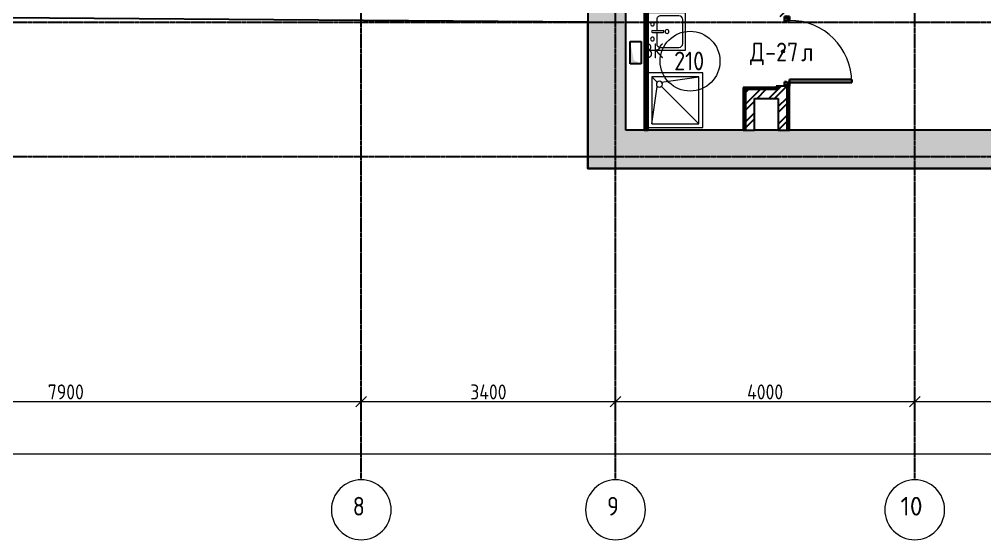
# Model space of a CAD drawing. Header units: millimetres. Extents: x -33838 to 476301, y -41806 to 120107.
# Drawn here: x 142577 to 155485, y -4664 to 2293 of the extents above; entities that cross this region are included whole.
import ezdxf

# ---------------------------------------------------------------- set-up
doc = ezdxf.new("R2010")
doc.units = ezdxf.units.MM
doc.linetypes.add('ADSK_Линия сетки', pattern=[25, 20, -2.5, 0, -2.5])
doc.linetypes.add('ADSK_Снесено', pattern=[4.5, 3, -1.5])
for name, color, linetype, lineweight in [('Аннотация', 7, 'Continuous', 9), ('Двери', 251, 'Continuous', 18), ('Марки дверей', 7, 'Continuous', 20), ('Марки помещений', 7, 'Continuous', 20), ('Оси', 7, 'Continuous', 9), ('Сантехника', 251, 'Continuous', 18), ('Узлы', 7, 'Continuous', 18)]:
    doc.layers.add(name, color=color, linetype=linetype, lineweight=lineweight)
for name, color, linetype, lineweight, true_color in [('Линии', 7, 'Continuous', 9, 0x00a600), ('Стены внутренние', 5, 'Continuous', 18, 0x0000ff), ('Стены наружные', 1, 'ADSK_Снесено', 18, 0xff0000), ('Стены штриховка', 5, 'Continuous', 18, 0x0000ff)]:
    doc.layers.add(name, color=color, linetype=linetype, lineweight=lineweight, true_color=true_color)
doc.styles.add('GOST Common_1', font='GOST Common_0.ttf', dxfattribs={"width": 0.9, "height": 200})
doc.styles.add('GOST Common_2', font='GOST Common_0.ttf', dxfattribs={"width": 0.9, "height": 250})
doc.styles.add('ISOCPEUR', font='isocpeur.ttf', dxfattribs={"height": 250})
doc.dimstyles.new('ADSK_Основной_2_5_мм', dxfattribs={"dimscale": 304.8, "dimtxt": 251.428749, "dimasz": 0.463911, "dimexe": 0.492126, "dimexo": 0.492126, "dimgap": 0.098425, "dimtad": 1, "dimdec": 1, "dimrnd": 0.1, "dimdsep": 46, "dimtxsty": 'GOST Common_1', "dimblk1": 'OBLIQUE', "dimblk2": 'OBLIQUE', "dimsah": 1, "dimcen": 0.09, "dimdle": 0.492126, "dimazin": 2, "dimtfac": 1, "dimtdec": 4, "dimtix": 1, "dimtmove": 0, "dimatfit": 3, "dimfxl": 1, "dimtvp": 1, "dimtfill": 1, "dimtolj": 1, "dimtzin": 0, "dimlwd": 20, "dimlwe": 20, "dimarcsym": 2})
pattern_1 = [(45, (108139.4, 150), (-117.8655, 117.8655), []), (45, (108217.98, 150), (-117.8655, 117.8655), [])]

# ---------------------------------------------------------------- blocks, each defined once
blk = doc.blocks.new('AC_Дверь_Однопольная - Д-27л 930х2200h-2080604-02 План 2-го этажа маркировочный')
at = {"layer": 'Двери', "lineweight": 30}
for p, q in [((415, 920), (375, 920)), ((375, 920), (375, 90)), ((415, 90), (415, 920)), ((-445, 90), (-465, 90)), ((-465, 90), (-465, 20)), ((-465, 20), (-445, 20)), ((-415, 90), (-445, 90)), ((-445, 90), (-445, 20)), ((-445, 20), (-445, 90)), ((-445, 20), (-405, 20)), ((-415, 50), (-415, 90)), ((-405, 50), (-415, 50)), ((-405, 20), (-405, 50)), ((375, 90), (415, 90)), ((415, 50), (405, 50)), ((405, 50), (405, 20)), ((405, 20), (445, 20)), ((445, 90), (415, 90)), ((415, 90), (415, 50)), ((445, 20), (445, 90)), ((465, 90), (445, 90)), ((445, 90), (445, 20)), ((445, 20), (465, 20)), ((465, 20), (465, 90))]:
    blk.add_line(p, q, dxfattribs=at)
at = {"layer": 'Двери'}
blk.add_arc((415, 90), 830, 90, 180, dxfattribs=at)
blk = doc.blocks.new('Кухонная мойка-Одиночная - 500 x 500 мм-1924934-02 План 2-го этажа маркировочный')
at = {"layer": 'Сантехника'}
for p, q in [((-234, 252), (-234, -248)), ((3, 138), (-145, 138)), ((3, 195), (3, 53)), ((28, 195), (28, 53)), ((177, 138), (28, 138)), ((266, -248), (266, 252)), ((-196, 87), (-196, -159)), ((228, -159), (228, 87)), ((-234, -248), (266, -248)), ((-145, -210), (177, -210))]:
    blk.add_line(p, q, dxfattribs=at)
for centre, radius, start, end in [((-145, 87), 50.8, 90, 180), ((-84, 195), 25.4, 360, 180), ((-84, 195), 25.4, 180, 0), ((16, 195), 12.7, 360, 180), ((116, 195), 25.4, 360, 180), ((116, 195), 25.4, 180, 0), ((177, 87), 50.8, 360, 90), ((16, 0), 25.4, 360, 180), ((16, 0), 25.4, 180, 0), ((16, 53), 12.7, 180, 0), ((-145, -159), 50.8, 180, 270), ((177, -159), 50.8, 270, 0)]:
    blk.add_arc(centre, radius, start, end, dxfattribs=at)
blk = doc.blocks.new('Душевая кабинка-2D - 730кв-1928972-02 План 2-го этажа маркировочный')
at = {"layer": 'Сантехника'}
for p, q in [((730, 0), (0, 0)), ((730, -730), (730, 0)), ((50, -50), (50, -680)), ((680, -50), (50, -50)), ((680, -680), (680, -50)), ((0, -730), (730, -730)), ((50, -680), (680, -680))]:
    blk.add_line(p, q, dxfattribs=at)
at = {"layer": 'Сантехника', "lineweight": 9}
for p, q in [((122, -122), (50, -50)), ((178, -122), (680, -50)), ((50, -680), (121, -179)), ((680, -680), (179, -179))]:
    blk.add_line(p, q, dxfattribs=at)
at = {"layer": 'Сантехника'}
for start, end in [(0, 180), (180, 0)]:
    blk.add_arc((150, -150), 40, start, end, dxfattribs=at)
blk = doc.blocks.new('Ось сетки - Круг_Ø8 мм-6577-02 План 2-го этажа маркировочный')
at = {"layer": 'Оси', "lineweight": 20}
for start, end in [(360, 180), (180, 360)]:
    blk.add_arc((0, 0), 4, start, end, dxfattribs=at)
blk = doc.blocks.new('ADSK_Марка_Помещение_ОдноЗначение - Номер-247393-02 План 2-го этажа маркировочный')
at = {"layer": 'Марки помещений'}
blk.add_circle((0, 0), 4, dxfattribs=at)
blk = doc.blocks.new('_Oblique')
at = {"color": 0, "linetype": 'ByBlock', "lineweight": -2}
blk.add_line((-0.5, -0.5), (0.5, 0.5), dxfattribs=at)
blk = doc.blocks.new('*D1565')
at = {"color": 0, "lineweight": 20, "transparency": 16777216}
for p, q in [((139099, -2818), (147299, -2818)), ((139249, -2868), (139249, -2968)), ((147149, -2868), (147149, -2968))]:
    blk.add_line(p, q, dxfattribs=at)
at = {"layer": 'Defpoints', "color": 0, "transparency": 16777216}
for p in [(139249, -2718), (147149, -2718), (147149, -2818)]:
    blk.add_point(p, dxfattribs=at)
at = {"color": 0, "lineweight": 20, "transparency": 16777216, "xscale": 141.4, "yscale": 141.4, "zscale": 141.4, "rotation": 180}
blk.add_blockref('_Oblique', (139249, -2818), dxfattribs=at)
at = {"color": 0, "lineweight": 20, "transparency": 16777216, "xscale": 141.4, "yscale": 141.4, "zscale": 141.4}
blk.add_blockref('_Oblique', (147149, -2818), dxfattribs=at)
at = {"color": 0, "lineweight": 25, "transparency": 16777216, "insert": (143199, -2688), "char_height": 200, "width": 756.84, "attachment_point": 5, "style": 'GOST Common_1', "bg_fill": 3, "box_fill_scale": 1.1, "bg_fill_color": 256, "bg_fill_true_color": 13158600, "bg_fill_transparency": 0}
blk.add_mtext('\\A1;7900', dxfattribs=at)
blk = doc.blocks.new('*D1566')
at = {"color": 0, "lineweight": 20, "transparency": 16777216}
for p, q in [((146999, -2818), (150699, -2818)), ((147149, -2868), (147149, -2968)), ((150549, -2868), (150549, -2968))]:
    blk.add_line(p, q, dxfattribs=at)
at = {"layer": 'Defpoints', "color": 0, "transparency": 16777216}
for p in [(147149, -2718), (150549, -2718), (150549, -2818)]:
    blk.add_point(p, dxfattribs=at)
at = {"color": 0, "lineweight": 20, "transparency": 16777216, "xscale": 141.4, "yscale": 141.4, "zscale": 141.4, "rotation": 180}
blk.add_blockref('_Oblique', (147149, -2818), dxfattribs=at)
at = {"color": 0, "lineweight": 20, "transparency": 16777216, "xscale": 141.4, "yscale": 141.4, "zscale": 141.4}
blk.add_blockref('_Oblique', (150549, -2818), dxfattribs=at)
at = {"color": 0, "lineweight": 25, "transparency": 16777216, "insert": (148849, -2688), "char_height": 200, "width": 782.41, "attachment_point": 5, "style": 'GOST Common_1', "bg_fill": 3, "box_fill_scale": 1.1, "bg_fill_color": 256, "bg_fill_true_color": 13158600, "bg_fill_transparency": 0}
blk.add_mtext('\\A1;3400', dxfattribs=at)
blk = doc.blocks.new('*D1567')
at = {"color": 0, "lineweight": 20, "transparency": 16777216}
for p, q in [((150399, -2818), (154699, -2818)), ((150549, -2868), (150549, -2968)), ((154549, -2868), (154549, -2968))]:
    blk.add_line(p, q, dxfattribs=at)
at = {"layer": 'Defpoints', "color": 0, "transparency": 16777216}
for p in [(150549, -2718), (154549, -2718), (154549, -2818)]:
    blk.add_point(p, dxfattribs=at)
at = {"color": 0, "lineweight": 20, "transparency": 16777216, "xscale": 141.4, "yscale": 141.4, "zscale": 141.4, "rotation": 180}
blk.add_blockref('_Oblique', (150549, -2818), dxfattribs=at)
at = {"color": 0, "lineweight": 20, "transparency": 16777216, "xscale": 141.4, "yscale": 141.4, "zscale": 141.4}
blk.add_blockref('_Oblique', (154549, -2818), dxfattribs=at)
at = {"color": 0, "lineweight": 25, "transparency": 16777216, "insert": (152549, -2688), "char_height": 200, "width": 782.41, "attachment_point": 5, "style": 'GOST Common_1', "bg_fill": 3, "box_fill_scale": 1.1, "bg_fill_color": 256, "bg_fill_true_color": 13158600, "bg_fill_transparency": 0}
blk.add_mtext('\\A1;4000', dxfattribs=at)
blk = doc.blocks.new('*D1568')
at = {"color": 0, "lineweight": 20, "transparency": 16777216}
for p, q in [((154399, -2818), (157699, -2818)), ((154549, -2868), (154549, -2968)), ((157549, -2868), (157549, -2968))]:
    blk.add_line(p, q, dxfattribs=at)
at = {"layer": 'Defpoints', "color": 0, "transparency": 16777216}
for p in [(154549, -2718), (157549, -2718), (157549, -2818)]:
    blk.add_point(p, dxfattribs=at)
at = {"color": 0, "lineweight": 20, "transparency": 16777216, "xscale": 141.4, "yscale": 141.4, "zscale": 141.4, "rotation": 180}
blk.add_blockref('_Oblique', (154549, -2818), dxfattribs=at)
at = {"color": 0, "lineweight": 20, "transparency": 16777216, "xscale": 141.4, "yscale": 141.4, "zscale": 141.4}
blk.add_blockref('_Oblique', (157549, -2818), dxfattribs=at)
at = {"color": 0, "lineweight": 25, "transparency": 16777216, "insert": (156049, -2688), "char_height": 200, "width": 756.84, "attachment_point": 5, "style": 'GOST Common_1', "bg_fill": 3, "box_fill_scale": 1.1, "bg_fill_color": 256, "bg_fill_true_color": 13158600, "bg_fill_transparency": 0}
blk.add_mtext('\\A1;3000', dxfattribs=at)
blk = doc.blocks.new('*D1578')
at = {"color": 0, "lineweight": 20, "transparency": 16777216}
for p, q in [((102049, -3518), (164199, -3518)), ((102199, -3568), (102199, -3668)), ((164049, -3568), (164049, -3668))]:
    blk.add_line(p, q, dxfattribs=at)
at = {"layer": 'Defpoints', "color": 0, "transparency": 16777216}
for p in [(102199, -3418), (164049, -3418), (164049, -3518)]:
    blk.add_point(p, dxfattribs=at)
at = {"color": 0, "lineweight": 20, "transparency": 16777216, "xscale": 141.4, "yscale": 141.4, "zscale": 141.4, "rotation": 180}
blk.add_blockref('_Oblique', (102199, -3518), dxfattribs=at)
at = {"color": 0, "lineweight": 20, "transparency": 16777216, "xscale": 141.4, "yscale": 141.4, "zscale": 141.4}
blk.add_blockref('_Oblique', (164049, -3518), dxfattribs=at)
at = {"color": 0, "lineweight": 25, "transparency": 16777216, "insert": (133124, -3388), "char_height": 200, "width": 889.8, "attachment_point": 5, "style": 'GOST Common_1', "bg_fill": 3, "box_fill_scale": 1.1, "bg_fill_color": 256, "bg_fill_true_color": 13158600, "bg_fill_transparency": 0}
blk.add_mtext('\\A1;61850', dxfattribs=at)
blk = doc.blocks.new('ADSK_Марка_Дверь - Типоразмер_ADSK_Марка-58376-02 План 2-го этажа маркировочный')
at = {"layer": 'Марки дверей', "lineweight": 9}
blk.add_circle((0, 0), 0.2, dxfattribs=at)

msp = doc.modelspace()

# ---------------------------------------------------------------- hatches: boundary and pattern name
at = {"layer": 'Стены внутренние', "lineweight": 25, "true_color": 0x636466}
h = msp.add_hatch(dxfattribs=at)
h.set_pattern_fill('FP_2', color=251, style=0, pattern_type=2)
h.set_pattern_definition(pattern_1)
h.paths.add_polyline_path([(152844.74457, 1353.8631), (152844.74457, 1398.77432), (152724.74457, 1398.77432), (152724.74457, 1353.8631)])
h.paths.add_polyline_path([(152724.74457, 2328.77432), (152844.74457, 2328.77432), (152844.74457, 2556.77432), (152724.74457, 2556.77432), (152724.74457, 2349.29028)])
h = msp.add_hatch(dxfattribs=at)
h.set_pattern_fill('FP_2', color=251, style=0, pattern_type=2)
h.set_pattern_definition(pattern_1)
h.paths.add_polyline_path([(152724.74457, 1233.8631), (152724.74457, 1353.8631), (152284.74457, 1353.8631), (152284.74457, 1233.8631), (152706.98374, 1233.8631)])
h = msp.add_hatch(dxfattribs=at)
h.set_pattern_fill('FP_2', color=251, style=0, pattern_type=2)
h.set_pattern_definition(pattern_1)
h.paths.add_polyline_path([(152844.74457, 810.23165), (152844.74457, 1353.8631), (152724.74457, 1353.8631), (152724.74457, 810.23165)])
h = msp.add_hatch(dxfattribs=at)
h.set_pattern_fill('FP_2', color=251, style=0, pattern_type=2)
h.set_pattern_definition(pattern_1)
h.paths.add_polyline_path([(152404.74457, 810.23165), (152404.74457, 1233.8631), (152284.74457, 1233.8631), (152284.74457, 810.23165)])
at = {"layer": 'Стены наружные', "linetype": 'Continuous', "lineweight": 25, "true_color": 0x636466}
for points in [[(150686.33128, 300.23165), (150686.33128, 2379.50427), (150176.33128, 2379.50427), (150176.33128, 300.23165), (150517.10082, 300.23165)], [(153977.64434, 300.23165), (157562.80028, 300.23165), (157562.80028, 810.23165), (150686.33128, 810.23165), (150686.33128, 300.23165), (152706.98374, 300.23165)]]:
    msp.add_hatch(color=251, dxfattribs=at).paths.add_polyline_path(points)
at = {"layer": 'Узлы', "lineweight": 25, "true_color": 0x636466}
msp.add_hatch(color=251, dxfattribs=at).paths.add_polyline_path([(150743.32335, 1696.23383), (150893.32335, 1696.23383), (150792.82082, 1745.73131), (150743.32335, 1996.23383), (150743.32335, 1745.73131)])

# ---------------------------------------------------------------- linework, layer by layer
at = {"linetype": 'ADSK_Линия сетки', "lineweight": 25}
for p, q in [((154549.30993, -3863.55169), (154549.30993, 44684.78674)), ((147149.30993, -3863.55169), (147149.30993, 21818.8012)), ((150549.30993, -3863.55169), (150549.30993, 21818.8012)), ((97053.17482, 2256.78828), (165281.11784, 2256.78828)), ((97053.17482, 456.78828), (165281.11784, 456.78828))]:
    msp.add_line(p, q, dxfattribs=at)
at = {"layer": 'Линии', "color": 251, "lineweight": 25, "true_color": 0x636466}
for p, q in [((150743.32335, 1996.23383), (150893.32335, 1996.23383)), ((150743.32335, 1696.23383), (150743.32335, 1996.23383)), ((150893.32335, 1996.23383), (150893.32335, 1696.23383)), ((150893.32335, 1696.23383), (150743.32335, 1696.23383))]:
    msp.add_line(p, q, dxfattribs=at)
at = {"layer": 'Стены внутренние', "color": 251, "lineweight": 25, "true_color": 0x636466}
for p, q in [((150929.74457, 2556.77432), (150929.74457, 810.23165)), ((150984.74457, 810.23165), (150984.74457, 2528.77432)), ((152256.74457, 1381.8631), (152256.74457, 810.23165)), ((152696.74457, 1381.8631), (152256.74457, 1381.8631)), ((152696.74457, 1398.77432), (152696.74457, 1381.8631)), ((152806.74457, 1398.77432), (152696.74457, 1398.77432)), ((152876.74457, 810.23165), (152876.74457, 1398.77432)), ((152404.74457, 810.23165), (152404.74457, 1233.8631)), ((152404.74457, 1233.8631), (152724.74457, 1233.8631)), ((152724.74457, 1233.8631), (152724.74457, 810.23165)), ((150929.74457, 810.23165), (150984.74457, 810.23165)), ((152256.74457, 810.23165), (152404.74457, 810.23165)), ((152724.74457, 810.23165), (152874.74457, 810.23165))]:
    msp.add_line(p, q, dxfattribs=at)
at = {"layer": 'Стены наружные', "color": 251, "linetype": 'Continuous', "lineweight": 25, "true_color": 0x636466}
for p, q in [((150686.33128, 810.23165), (150686.33128, 2889.50427)), ((150176.33128, 2379.50427), (150176.33128, 300.23165)), ((150929.74457, 810.23165), (150686.33128, 810.23165)), ((152256.74457, 810.23165), (150984.74457, 810.23165)), ((152724.74457, 810.23165), (152404.74457, 810.23165)), ((157562.80028, 810.23165), (152876.74457, 810.23165)), ((150176.33128, 300.23165), (158072.80028, 300.23165))]:
    msp.add_line(p, q, dxfattribs=at)
at = {"layer": 'Стены штриховка', "color": 251, "lineweight": 25, "true_color": 0x636466}
for p, q in [((150956.74457, 2556.77432), (150956.74457, 810.23165)), ((150969.74457, 810.23165), (150969.74457, 2543.77432)), ((150975.74457, 810.23165), (150975.74457, 2543.77432)), ((152265.74457, 1372.8631), (152265.74457, 810.23165)), ((152711.74457, 1372.8631), (152265.74457, 1372.8631)), ((152271.74457, 1366.8631), (152271.74457, 810.23165)), ((152711.74457, 1366.8631), (152271.74457, 1366.8631)), ((152284.74457, 1353.8631), (152284.74457, 810.23165)), ((152724.74457, 1353.8631), (152284.74457, 1353.8631)), ((152705.74457, 1381.8631), (152705.74457, 1398.77432)), ((152705.74457, 1381.8631), (152711.74457, 1381.8631)), ((152711.74457, 1398.77432), (152711.74457, 1353.8631)), ((152724.74457, 1398.77432), (152724.74457, 1353.8631)), ((152844.74457, 810.23165), (152844.74457, 1398.77432)), ((152864.74457, 1372.8631), (152864.74457, 1398.77432)), ((152864.74457, 810.23165), (152864.74457, 1366.8631)), ((152874.74457, 1381.8631), (152874.74457, 1398.77432)), ((152874.74457, 1381.8631), (152876.74457, 1381.8631)), ((152874.74457, 810.23165), (152874.74457, 1372.8631)), ((152874.74457, 810.23165), (152876.74457, 810.23165))]:
    msp.add_line(p, q, dxfattribs=at)

# ---------------------------------------------------------------- block references
at = {"lineweight": 25, "xscale": 99.99999999999993, "yscale": 99.99999999999993, "zscale": 99.99999999999993}
for p in [(147149.30993, -4263.55169), (150549.30993, -4263.55169), (154549.30993, -4263.55169)]:
    msp.add_blockref('Ось сетки - Круг_Ø8 мм-6577-02 План 2-го этажа маркировочный', p, dxfattribs=at)
at = {"layer": 'Двери', "color": 251, "lineweight": 25, "true_color": 0x636466, "rotation": 270}
msp.add_blockref('AC_Дверь_Однопольная - Д-27л 930х2200h-2080604-02 План 2-го этажа маркировочный', (152786.74457, 1863.77432), dxfattribs=at)
at = {"layer": 'Марки дверей', "color": 251, "lineweight": 25, "true_color": 0x636466, "xscale": 99.99999999999993, "yscale": 99.99999999999993, "zscale": 99.99999999999993}
msp.add_blockref('ADSK_Марка_Дверь - Типоразмер_ADSK_Марка-58376-02 План 2-го этажа маркировочный', (152786.74457, 1863.77432), dxfattribs=at)
at = {"layer": 'Марки помещений', "color": 251, "lineweight": 25, "true_color": 0x636466, "xscale": 99.99999999999993, "yscale": 99.99999999999993, "zscale": 99.99999999999993}
msp.add_blockref('ADSK_Марка_Помещение_ОдноЗначение - Номер-247393-02 План 2-го этажа маркировочный', (151545.36226, 1732.73188), dxfattribs=at)
at = {"layer": 'Сантехника', "color": 251, "lineweight": 25, "true_color": 0x636466, "rotation": 89.9999999999998}
msp.add_blockref('Кухонная мойка-Одиночная - 500 x 500 мм-1924934-02 План 2-го этажа маркировочный', (151237.08997, 2113.08508), dxfattribs=at)
at = {"layer": 'Сантехника', "color": 251, "lineweight": 25, "true_color": 0x636466}
msp.add_blockref('Душевая кабинка-2D - 730кв-1928972-02 План 2-го этажа маркировочный', (150984.74457, 1575.23165), dxfattribs=at)

# ---------------------------------------------------------------- texts
at = {"lineweight": 25, "char_height": 250, "attachment_point": 1, "style": 'ISOCPEUR'}
for s, insert, width in [('\\fGOST Common|b0|i0|c204|p34|;\\W.9;8', (147035.52926, -4091.01834), 274.177125), ('\\fGOST Common|b0|i0|c204|p34|;\\W.9;9', (150435.52926, -4091.01834), 274.177125), ('10', (154358.12926, -4091.01834), 461.772)]:
    msp.add_mtext(s, dxfattribs=dict(at, insert=insert, width=width))
at = {"layer": 'Аннотация', "color": 251, "lineweight": 25, "true_color": 0x636466, "insert": (150908.25789, 1972.3308), "char_height": 200, "width": 360.759375, "attachment_point": 1, "style": 'GOST Common_2'}
msp.add_mtext('ВК', dxfattribs=at)
at = {"layer": 'Марки дверей', "color": 251, "lineweight": 25, "true_color": 0x636466, "char_height": 250, "attachment_point": 1, "style": 'GOST Common_1'}
for s, insert, width in [('\\fGOST Common|b0|i0|c204|p34|;\\W.9;Д', (152346.9153, 1980.78741), 245.316375), ('-27', (152549.32155, 1980.78741), 584.4301875), ('\\fGOST Common|b0|i0|c204|p34|;\\W.9;л', (153031.52467, 1980.78741), 194.8100625)]:
    msp.add_mtext(s, dxfattribs=dict(at, insert=insert, width=width))
at = {"layer": 'Марки помещений', "color": 251, "lineweight": 25, "true_color": 0x636466, "insert": (151332.95501, 1860.45695), "char_height": 250, "width": 526.7086875, "attachment_point": 1, "style": 'GOST Common_1'}
msp.add_mtext('210', dxfattribs=at)

# ---------------------------------------------------------------- next in the draw order: dimensions: what is measured, and where the dimension line sits
at = {"lineweight": 25}
for base, p1, p2, override, picture, middle in [((147149.30993, -2817.9078), (139249.30993, -2717.9229), (147149.30993, -2717.9229), {"dimpost": '<>', "dimfxl": 7900}, '*D1565', (143199.30993, -2687.9078)), ((164049.30993, -3517.9078), (102199.30993, -3417.9229), (164049.30993, -3417.9229), {"dimpost": '<>', "dimfxl": 61850}, '*D1578', (133124.30993, -3387.9078))]:
    dim = msp.add_linear_dim(base=base, p1=p1, p2=p2, dimstyle='ADSK_Основной_2_5_мм', override=override, dxfattribs=at)
    dim.commit()
    dim.dimension.update_dxf_attribs({"geometry": picture, "text_midpoint": middle})

# ---------------------------------------------------------------- next in the draw order: dimensions: what is measured, and where the dimension line sits
dim = msp.add_linear_dim(base=(150549.30993, -2817.9078), p1=(147149.30993, -2717.9229), p2=(150549.30993, -2717.9229), dimstyle='ADSK_Основной_2_5_мм', override={"dimpost": '<>', "dimfxl": 3400}, dxfattribs=at)
dim.commit()
dim.dimension.update_dxf_attribs({"geometry": '*D1566', "text_midpoint": (148849.30993, -2687.9078)})

# ---------------------------------------------------------------- next in the draw order: dimensions: what is measured, and where the dimension line sits
dim = msp.add_linear_dim(base=(154549.30993, -2817.9078), p1=(150549.30993, -2717.9229), p2=(154549.30993, -2717.9229), dimstyle='ADSK_Основной_2_5_мм', override={"dimpost": '<>', "dimfxl": 4000}, dxfattribs=at)
dim.commit()
dim.dimension.update_dxf_attribs({"geometry": '*D1567', "text_midpoint": (152549.30993, -2687.9078)})

# ---------------------------------------------------------------- next in the draw order: dimensions: what is measured, and where the dimension line sits
dim = msp.add_linear_dim(base=(157549.30993, -2817.9078), p1=(154549.30993, -2717.9229), p2=(157549.30993, -2717.9229), dimstyle='ADSK_Основной_2_5_мм', override={"dimpost": '<>', "dimfxl": 3000}, dxfattribs=at)
dim.commit()
dim.dimension.update_dxf_attribs({"geometry": '*D1568', "text_midpoint": (156049.30993, -2687.9078)})

# ---------------------------------------------------------------- next in the draw order: linework, layer by layer
at = {"color": 251, "lineweight": 25, "true_color": 0x636466}
msp.add_lwpolyline([(154172.61168, 21084.05859), (154172.61168, 43909.20652), (164172.01721, 43909.20652), (164353.34879, 8682.30207), (158072.80028, 8682.30207), (158072.80028, 300.23165), (150176.33128, 300.23165), (150176.33128, 2256.78828), (139375.37313, 2336.47811), (139475.79504, 2335.73719), (139475.79504, -2582.56685), (127112.04326, -2582.56685), (127112.04326, 2336.47811), (116412.39698, 2336.47811), (116412.39698, 422.0206), (108429.89827, 456.78828), (108429.89827, 8679.25245)], dxfattribs=at)

doc.saveas('drawing.dxf')
